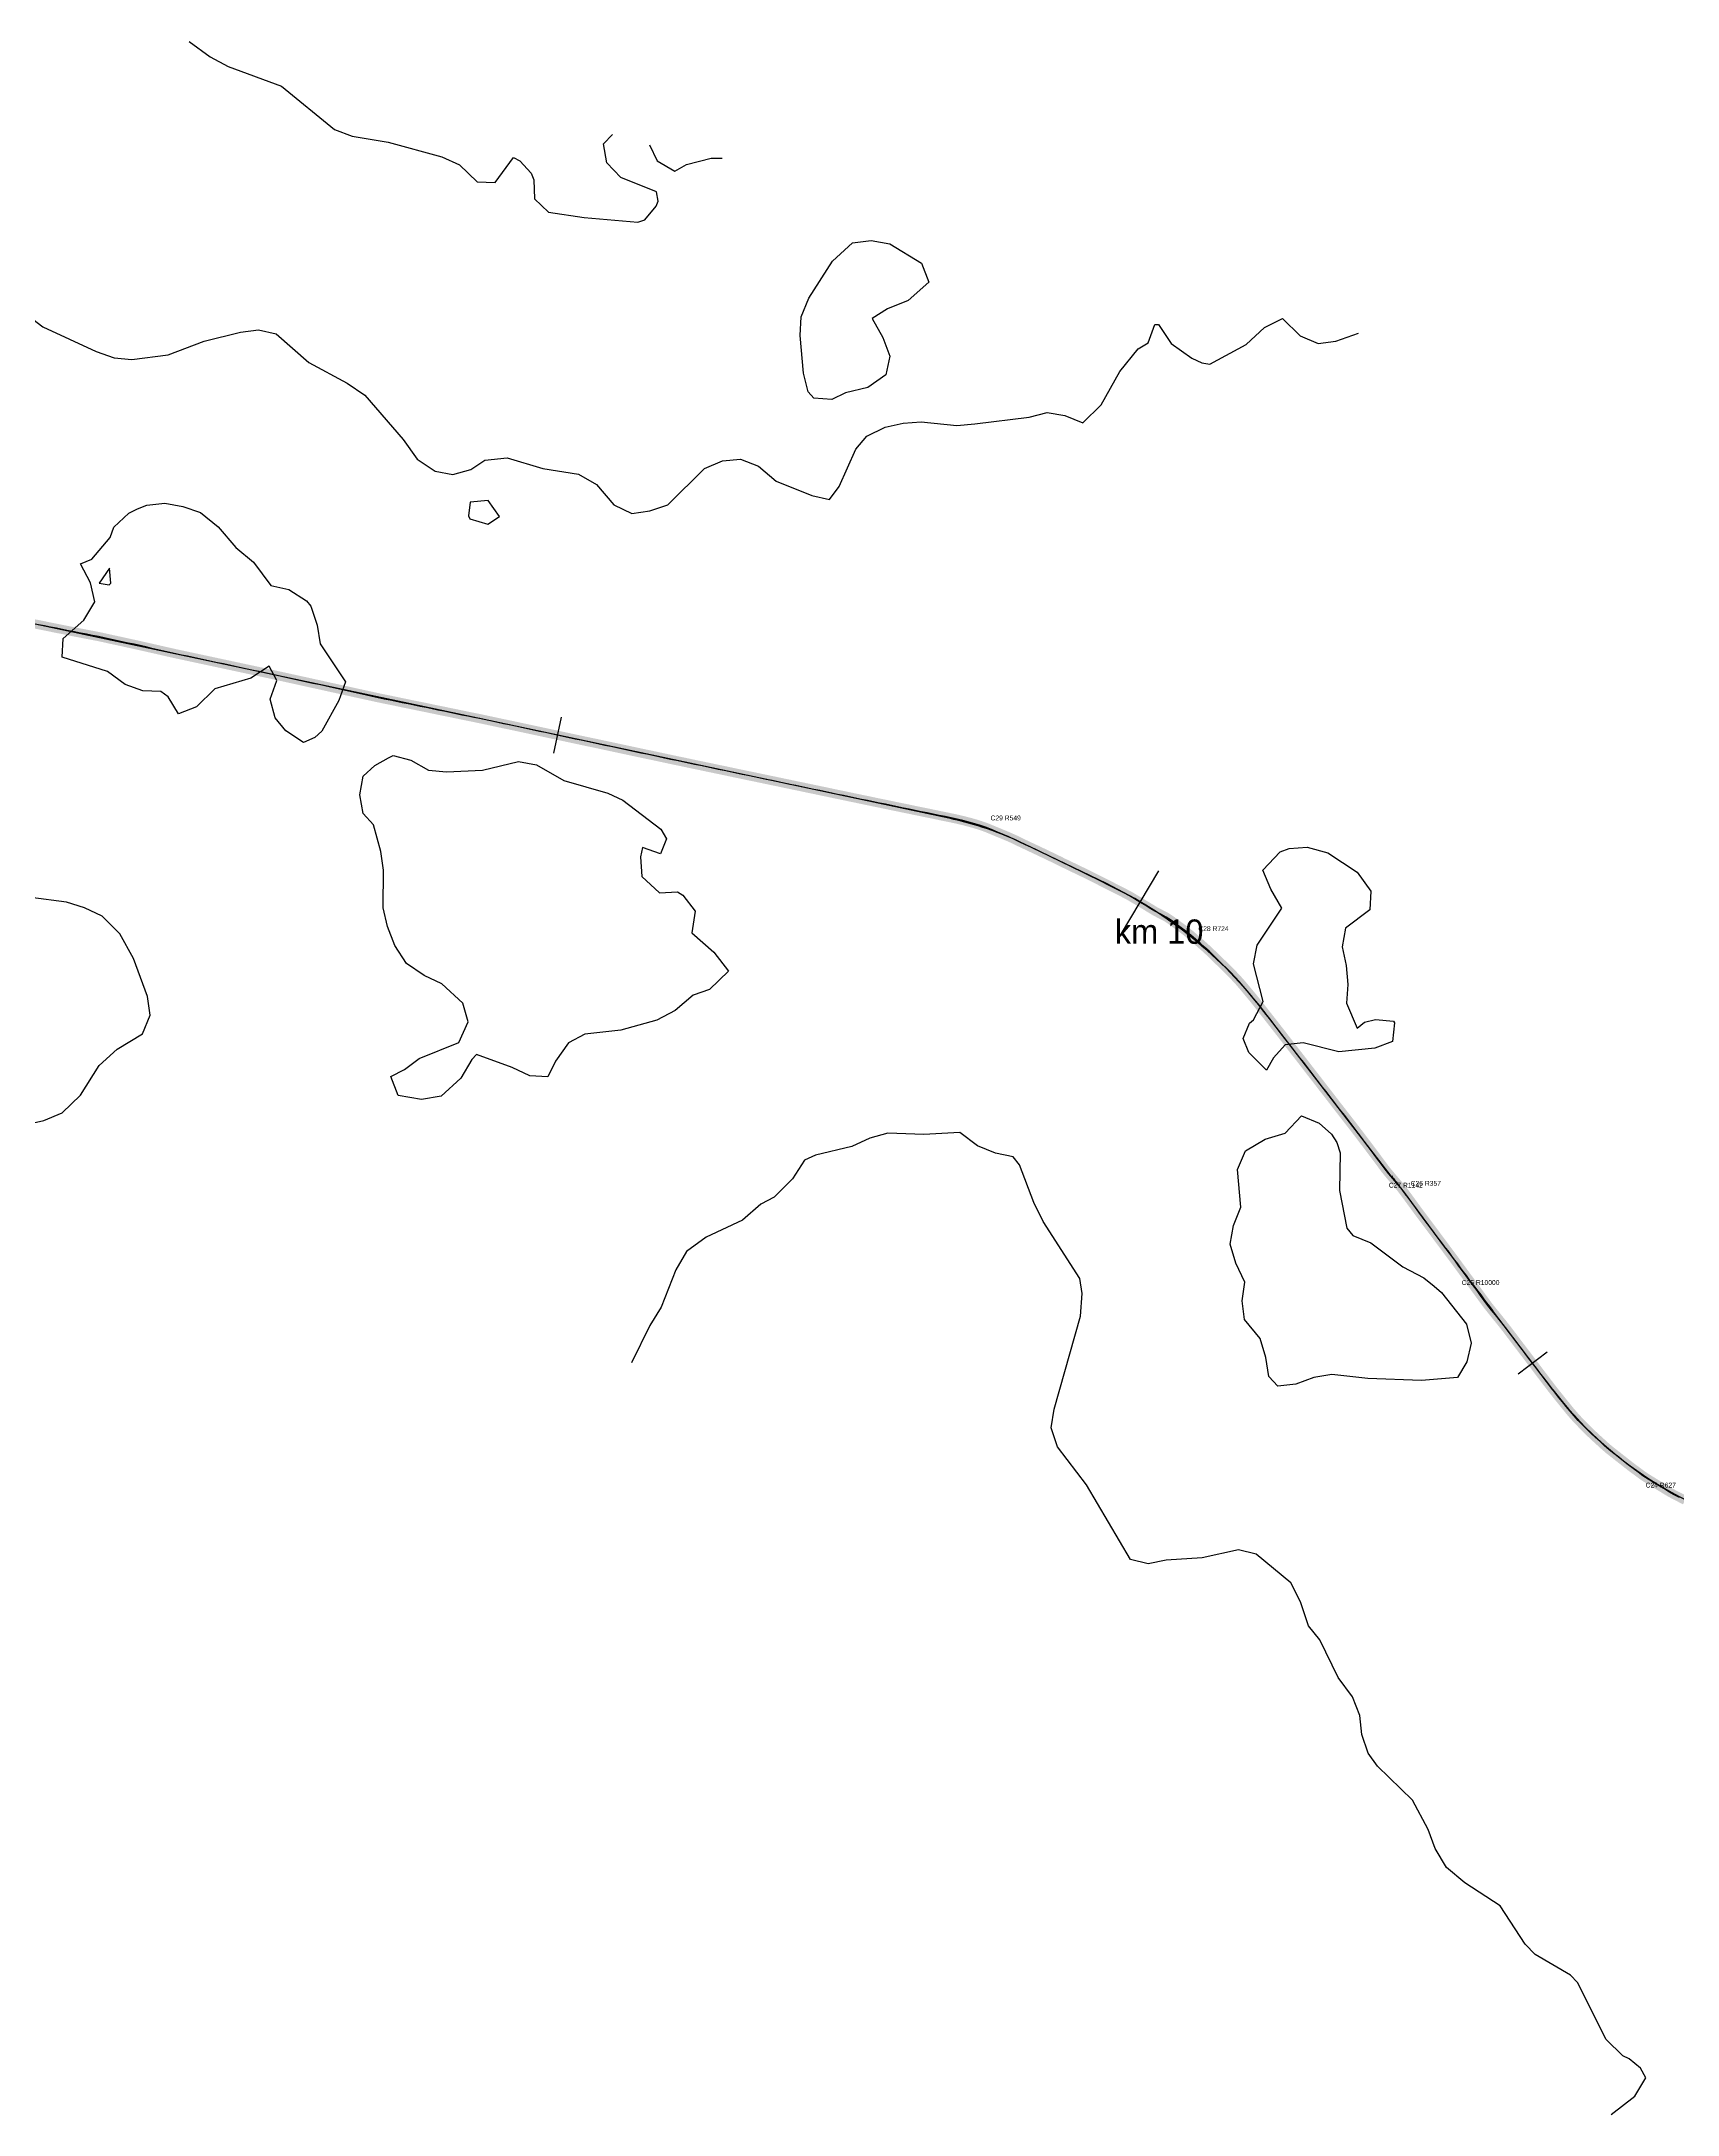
# Model space of a CAD drawing. Header units: metres. Extents: x 697254 to 930473, y 8023396 to 8227001.
# Drawn here: x 922314 to 925002, y 8029197 to 8032605 of the extents above; entities that cross this region are included whole.
import ezdxf

# ---------------------------------------------------------------- set-up
doc = ezdxf.new("R2010")
doc.units = ezdxf.units.M
for name, color, linetype in [('ALIGNMENT_FITTED', 4, 'Continuous'), ('CENTRELINE', 7, 'Continuous'), ('CHAINAGE', 7, 'Continuous'), ('CONTOUR_10M', 33, 'Continuous'), ('CONTOUR_INDEX_50M', 34, 'Continuous'), ('CURVE_LABELS', 4, 'Continuous'), ('GRADE_0-4', 3, 'Continuous')]:
    doc.layers.add(name, color=color, linetype=linetype)

msp = doc.modelspace()

# ---------------------------------------------------------------- linework, layer by layer
at = {"layer": 'ALIGNMENT_FITTED'}
for p, q in [((923804.7, 8031327.9), (922259.5, 8031656.6)), ((924063.6, 8031220.5), (923929, 8031285.4)), ((924531.5, 8030739.9), (924321.9, 8031011.1)), ((924621, 8030620.9), (924556, 8030708.7)), ((924797.1, 8030388.4), (924697.6, 8030519))]:
    msp.add_line(p, q, dxfattribs=at)
for centre, radius, start, end in [((923690.5, 8030790.8), 549.1, 64.2515, 77.991), ((923749, 8030568.4), 724, 37.6964, 64.2515), ((925435.5, 8031438.5), 1142.4, -142.3036, -141.0574), ((924269.6, 8030496.3), 356.5, 36.5623, 38.9426), ((932653.1, 8036577.9), 10000, -143.4377, -142.70714), ((925295.8, 8030768.2), 626.9, -142.7071, -102.6255)]:
    msp.add_arc(centre, radius, start, end, dxfattribs=at)
at = {"layer": 'CENTRELINE'}
msp.add_polyline3d([(925005.3, 8030211.5, 1497), (924996.4, 8030216, 1497.4), (924987.6, 8030220.9, 1497.7), (924979.1, 8030226.1, 1497.6), (924970.5, 8030231.3, 1497.1), (924962, 8030236.5, 1496.3), (924953.4, 8030241.8, 1495.7), (924945, 8030247.2, 1495.7), (924937, 8030253.2, 1495.7), (924928.9, 8030259.1, 1495.6), (924920.9, 8030265.2, 1495.7), (924913.1, 8030271.4, 1495.8), (924905.2, 8030277.6, 1496), (924897.3, 8030283.8, 1496.1), (924889.4, 8030290, 1496), (924881.9, 8030296.5, 1496), (924874.5, 8030303.3, 1495.9), (924867.1, 8030310, 1496), (924859.8, 8030316.9, 1496.3), (924852.7, 8030324, 1496.5), (924845.6, 8030331.1, 1496.7), (924838.6, 8030338.2, 1496.8), (924831.9, 8030345.6, 1496.9), (924825.3, 8030353.2, 1496.9), (924819, 8030361, 1496.9), (924812.7, 8030368.8, 1497.1), (924806.4, 8030376.6, 1497.4), (924800.2, 8030384.4, 1497.6), (924794, 8030392.3, 1497.4), (924787.9, 8030400.3, 1497.1), (924781.9, 8030408.3, 1497.3), (924775.8, 8030416.2, 1497.4), (924769.8, 8030424.2, 1497.4), (924763.7, 8030432.2, 1497.3), (924757.7, 8030440.2, 1497.5), (924751.6, 8030448.2, 1497.8), (924745.6, 8030456.1, 1497.9), (924739.5, 8030464.1, 1497.9), (924733.5, 8030472.1, 1499.1), (924727.4, 8030480.1, 1500.2), (924721.3, 8030488.1, 1500.8), (924715.2, 8030496, 1500.9), (924708.9, 8030503.8, 1499.7), (924702.6, 8030511.6, 1498.7), (924696.3, 8030519.4, 1498.2), (924690.1, 8030527.2, 1497.9), (924684.2, 8030535.3, 1498), (924678.2, 8030543.4, 1498), (924672.3, 8030551.5, 1498), (924666.4, 8030559.5, 1498.1), (924660.5, 8030567.6, 1498.1), (924654.5, 8030575.7, 1498.1), (924648.6, 8030583.8, 1498), (924642.7, 8030591.8, 1498), (924636.8, 8030599.9, 1498.1), (924630.8, 8030608, 1498.2), (924624.8, 8030616, 1498.4), (924618.9, 8030624, 1498.5), (924612.9, 8030632.1, 1498.4), (924606.9, 8030640.1, 1498.2), (924600.9, 8030648.2, 1498), (924594.9, 8030656.2, 1498), (924588.9, 8030664.2, 1498.1), (924582.9, 8030672.2, 1498.2), (924576.9, 8030680.2, 1498.3), (924571, 8030688.3, 1498.3), (924565.1, 8030696.4, 1498.3), (924559.2, 8030704.5, 1498.3), (924553.2, 8030712.6, 1498.4), (924547.2, 8030720.6, 1498.5), (924540.7, 8030728.2, 1498.7), (924534.2, 8030735.8, 1499.1), (924527.7, 8030743.5, 1499.4), (924521.4, 8030751.2, 1499.3), (924515.5, 8030759.3, 1499.1), (924509.5, 8030767.3, 1499), (924503.5, 8030775.4, 1499), (924497.5, 8030783.4, 1499), (924491.5, 8030791.4, 1498.9), (924485.4, 8030799.4, 1498.9), (924479.4, 8030807.4, 1498.9), (924473.3, 8030815.3, 1499), (924467.2, 8030823.3, 1499.1), (924461, 8030831.2, 1499.2), (924454.9, 8030839.1, 1499.1), (924448.8, 8030847, 1499.1), (924442.6, 8030854.9, 1499), (924436.5, 8030862.9, 1498.9), (924430.4, 8030870.8, 1498.7), (924424.3, 8030878.7, 1498.6), (924418.1, 8030886.6, 1498.4), (924412, 8030894.6, 1498.3), (924405.9, 8030902.5, 1498.3), (924399.7, 8030910.4, 1498.6), (924393.6, 8030918.4, 1498.9), (924387.5, 8030926.3, 1499.1), (924381.4, 8030934.2, 1499.4), (924375.2, 8030942.1, 1499.4), (924369.1, 8030950, 1499.3), (924362.9, 8030958, 1499.2), (924356.8, 8030965.9, 1499.1), (924350.7, 8030973.8, 1499.7), (924344.5, 8030981.7, 1499.9), (924338.4, 8030989.6, 1499.8), (924332.2, 8030997.5, 1499.3), (924326, 8031005.4, 1499.2), (924319.8, 8031013.3, 1499.2), (924313.6, 8031021.1, 1499.1), (924307.4, 8031029, 1499), (924301, 8031036.7, 1498.8), (924294.6, 8031044.4, 1498.8), (924288.2, 8031052.1, 1498.9), (924281.7, 8031059.7, 1499.2), (924274.9, 8031067, 1499.3), (924268, 8031074.4, 1499.1), (924260.9, 8031081.4, 1498.6), (924253.7, 8031088.4, 1497.9), (924246.5, 8031095.3, 1497.6), (924239.3, 8031102.3, 1497.3), (924232.1, 8031109.3, 1497.1), (924224.7, 8031116.1, 1496.9), (924217.2, 8031122.7, 1496.7), (924209.6, 8031129.2, 1496.6), (924202.1, 8031135.8, 1496.6), (924194.3, 8031142.1, 1496.4), (924186.2, 8031148.1, 1496.2), (924178.2, 8031154, 1496.2), (924170.1, 8031160, 1496.3), (924161.8, 8031165.5, 1496.4), (924152.9, 8031170.1, 1496.5), (924144, 8031174.7, 1496.4), (924135.5, 8031179.9, 1496.4), (924126.9, 8031185.1, 1496.3), (924118.3, 8031190.3, 1496.2), (924109.7, 8031195.4, 1496.2), (924101.1, 8031200.5, 1496.1), (924092.2, 8031205.2, 1496.1), (924083.3, 8031209.7, 1496.1), (924074.4, 8031214.3, 1496), (924065.5, 8031218.8, 1495.9), (924056.5, 8031223.3, 1495.7), (924047.6, 8031227.8, 1495.5), (924038.6, 8031232.3, 1495.3), (924029.7, 8031236.8, 1495.5), (924020.6, 8031241.2, 1495.7), (924011.6, 8031245.5, 1495.9), (924002.6, 8031249.9, 1496), (923993.5, 8031254.2, 1496), (923984.6, 8031258.7, 1496.1), (923975.6, 8031263, 1496.2), (923966.5, 8031267.4, 1496.2), (923957.5, 8031271.7, 1496.2), (923948.4, 8031276, 1496.2), (923939.4, 8031280.2, 1496.1), (923930.3, 8031284.5, 1496), (923921.2, 8031288.8, 1496), (923912.3, 8031293.2, 1496.2), (923903.1, 8031297.3, 1496.3), (923893.9, 8031301.2, 1496.4), (923884.6, 8031305, 1496.3), (923875.4, 8031308.8, 1496), (923866.1, 8031312.7, 1495.7), (923856.6, 8031316, 1495.6), (923847.1, 8031319, 1495.7), (923837.4, 8031321.7, 1495.8), (923827.7, 8031324.2, 1495.9), (923818, 8031326.5, 1496), (923808.2, 8031328.6, 1496.1), (923798.4, 8031330.6, 1496.2), (923788.6, 8031332.6, 1496.3), (923778.8, 8031334.7, 1496.5), (923769, 8031336.7, 1496.5), (923759.2, 8031338.7, 1496.4), (923749.3, 8031340.7, 1496.3), (923739.5, 8031342.8, 1496.2), (923729.7, 8031344.8, 1496.1), (923719.9, 8031346.8, 1496.1), (923710.1, 8031348.8, 1496.1), (923700.3, 8031350.9, 1496.2), (923690.5, 8031352.9, 1496.3), (923680.7, 8031354.9, 1496.4), (923670.9, 8031357, 1496.5), (923661.1, 8031359, 1496.5), (923651.2, 8031361.1, 1496.7), (923641.4, 8031363.1, 1496.8), (923631.6, 8031365.2, 1496.8), (923621.8, 8031367.2, 1496.7), (923612, 8031369.3, 1496.6), (923602.2, 8031371.4, 1496.5), (923592.4, 8031373.4, 1496.4), (923582.6, 8031375.5, 1496.4), (923572.8, 8031377.5, 1496.3), (923563, 8031379.6, 1496.3), (923553.2, 8031381.6, 1496.5), (923543.4, 8031383.7, 1496.7), (923533.6, 8031385.7, 1497), (923523.8, 8031387.8, 1497.3), (923514, 8031389.8, 1497.5), (923504.2, 8031391.9, 1497.2), (923494.4, 8031393.9, 1496.6), (923484.6, 8031396, 1496.1), (923474.7, 8031398, 1495.9), (923464.9, 8031400.1, 1496), (923455.1, 8031402.1, 1496.1), (923445.3, 8031404.2, 1496.2), (923435.5, 8031406.3, 1496.2), (923425.7, 8031408.3, 1496.2), (923415.9, 8031410.4, 1496.3), (923406.1, 8031412.4, 1496.4), (923396.3, 8031414.5, 1496.5), (923386.5, 8031416.5, 1496.7), (923376.7, 8031418.6, 1497), (923366.9, 8031420.7, 1497.3), (923357.1, 8031422.7, 1497.6), (923347.3, 8031424.8, 1497.7), (923337.5, 8031426.9, 1497.8), (923327.7, 8031429, 1497.7), (923317.9, 8031431.1, 1497.7), (923308.1, 8031433.1, 1497.8), (923298.3, 8031435.2, 1497.7), (923288.5, 8031437.3, 1497.6), (923278.7, 8031439.4, 1497.4), (923268.9, 8031441.5, 1497.5), (923259.1, 8031443.6, 1497.9), (923249.3, 8031445.7, 1498.3), (923239.5, 8031447.8, 1498.4), (923229.7, 8031449.9, 1498.4), (923219.9, 8031452, 1498.4), (923210.1, 8031454, 1498.2), (923200.3, 8031456.1, 1497.8), (923190.5, 8031458.2, 1497.4), (923180.7, 8031460.3, 1497.8), (923170.9, 8031462.4, 1498.6), (923161.1, 8031464.5, 1499.3), (923151.3, 8031466.6, 1499.4), (923141.5, 8031468.7, 1499.1), (923131.7, 8031470.8, 1499), (923121.9, 8031472.9, 1499), (923112.1, 8031475, 1499), (923102.4, 8031477.1, 1499), (923092.6, 8031479.2, 1498.8), (923082.8, 8031481.3, 1498.6), (923073, 8031483.3, 1498.3), (923063.2, 8031485.4, 1498.2), (923053.4, 8031487.5, 1498.1), (923043.6, 8031489.6, 1498.1), (923033.8, 8031491.7, 1498.1), (923024, 8031493.7, 1498.3), (923014.1, 8031495.7, 1498.5), (923004.3, 8031497.7, 1498.5), (922994.5, 8031499.8, 1498.5), (922984.7, 8031501.8, 1498.5), (922974.9, 8031503.8, 1498.6), (922965.1, 8031505.8, 1498.8), (922955.3, 8031507.8, 1498.9), (922945.5, 8031509.9, 1498.9), (922935.6, 8031511.9, 1498.7), (922925.8, 8031513.9, 1498.5), (922916, 8031515.9, 1498.3), (922906.2, 8031517.9, 1498.1), (922896.4, 8031520, 1498), (922886.6, 8031522, 1498.4), (922876.8, 8031524, 1499), (922867, 8031526, 1499.5), (922857.2, 8031528.2, 1499.7), (922847.4, 8031530.3, 1499.6), (922837.6, 8031532.5, 1499.4), (922827.8, 8031534.6, 1499.6), (922818, 8031536.8, 1500), (922808.3, 8031538.9, 1500.6), (922798.5, 8031541.1, 1501), (922788.7, 8031543.2, 1501.1), (922778.9, 8031545.4, 1501.3), (922769.1, 8031547.6, 1501.1), (922759.3, 8031549.7, 1500.6), (922749.5, 8031551.9, 1499.9), (922739.8, 8031554, 1499.9), (922730, 8031556.2, 1500.2), (922720.2, 8031558.3, 1500.4), (922710.4, 8031560.5, 1500.1), (922700.6, 8031562.6, 1499.6), (922690.8, 8031564.8, 1499.2), (922681, 8031566.9, 1499.2), (922671.3, 8031569, 1499.5), (922661.5, 8031571.1, 1499.7), (922651.7, 8031573.2, 1499.9), (922641.9, 8031575.3, 1500.1), (922632.1, 8031577.4, 1500.2), (922622.3, 8031579.5, 1500.2), (922612.5, 8031581.6, 1500), (922602.7, 8031583.7, 1499.8), (922592.9, 8031585.8, 1499.9), (922583.1, 8031587.9, 1500.1), (922573.3, 8031590, 1500.3), (922563.5, 8031592.1, 1500.3), (922553.7, 8031594.2, 1500.1), (922543.9, 8031596.3, 1499.9), (922534.1, 8031598.4, 1499.9), (922524.4, 8031600.6, 1499.8), (922514.6, 8031602.8, 1499.8), (922504.8, 8031605.1, 1499.8), (922495, 8031607.3, 1499.9), (922485.3, 8031609.5, 1500), (922475.5, 8031611.7, 1499.8), (922465.7, 8031613.9, 1499.5), (922455.9, 8031616, 1499.2), (922446.1, 8031618.2, 1499.5), (922436.4, 8031620.3, 1500.2), (922426.6, 8031622.4, 1500.9), (922416.8, 8031624.6, 1501.3), (922407, 8031626.7, 1501.2), (922397.2, 8031628.6, 1501.1), (922387.3, 8031630.5, 1501), (922377.5, 8031632.4, 1500.8), (922367.6, 8031634.3, 1500.7), (922357.8, 8031636.3, 1500.4), (922348, 8031638.3, 1500.1), (922338.2, 8031640.2, 1499.8), (922328.4, 8031642.2, 1499.1), (922318.6, 8031644.2, 1498.4), (922308.7, 8031646.2, 1497.7)], dxfattribs=at)
at = {"layer": 'CHAINAGE'}
for p, q in [((923167.4, 8031493.9), (923154.9, 8031435.2)), ((924149.1, 8031241.8), (924087.5, 8031138.8)), ((924787.6, 8030450.3), (924739.8, 8030414.1))]:
    msp.add_line(p, q, dxfattribs=at)
at = {"layer": 'CONTOUR_10M'}
for points, elevation in [([(922556, 8032604.9), (922590.9, 8032579.5), (922620.1, 8032563.9), (922708, 8032531.3), (922795, 8032460), (922824.3, 8032449.3), (922883.1, 8032439.2), (922971.2, 8032415.1), (923000.4, 8032402.3), (923029.3, 8032374.4), (923058.8, 8032373.3), (923089.2, 8032414.2), (923099.3, 8032408.5), (923118.2, 8032388.4), (923122.7, 8032377.2), (923123.8, 8032346.4), (923146.4, 8032324.3), (923205.2, 8032315.4), (923293.6, 8032307.8), (923305.1, 8032311.7), (923323.7, 8032334.1), (923326.8, 8032342.1), (923324.2, 8032357.7), (923265.6, 8032381.5), (923242.7, 8032405.5), (923237.2, 8032436.4), (923251.7, 8032452.2)], 1480), ([(923312.8, 8032434.8), (923325.3, 8032408.9), (923354.4, 8032391.7), (923373.6, 8032402.7), (923413.9, 8032413.3), (923432, 8032413.3)], 1480), ([(923646, 8032273.6), (923676.7, 8032277.8), (923707.6, 8032272.3), (923759.6, 8032240.4), (923771.6, 8032209.4), (923737.8, 8032179.3), (923703.8, 8032165.4), (923678.6, 8032149.7), (923696, 8032118.5), (923707.3, 8032087.5), (923701.2, 8032056.8), (923671.5, 8032036), (923634.8, 8032027.4), (923612.1, 8032016.2), (923582.6, 8032018.8), (923573.5, 8032028.7), (923565.6, 8032059.7), (923560.1, 8032121.4), (923562, 8032152.2), (923574.2, 8032182.8), (923613.3, 8032243.5), (923646, 8032273.6)], 1490), ([(922299.3, 8032148.2), (922315.8, 8032135.9), (922403.5, 8032095.1), (922432.8, 8032084.6), (922462.3, 8032082), (922521.5, 8032090), (922581, 8032112.3), (922640.4, 8032127.2), (922669.9, 8032130.8), (922699.3, 8032124.4), (922752.9, 8032077), (922815.7, 8032043.4), (922844.8, 8032023.7), (922907.6, 8031950.5), (922931.1, 8031918.3), (922960.2, 8031898.6), (922989.6, 8031892.9), (923019.3, 8031901.3), (923042, 8031916.8), (923078.7, 8031920.5), (923137.4, 8031902.8), (923196.2, 8031893.7), (923225.4, 8031876.7), (923254.2, 8031843.2), (923283.4, 8031828.7), (923313, 8031833.4), (923342.7, 8031843.4), (923403, 8031902.8), (923432.8, 8031915.3), (923462.4, 8031918.3), (923491.7, 8031906.7), (923520.7, 8031882.3), (923579.2, 8031858.8), (923608.6, 8031852), (923624, 8031873.6), (923651.4, 8031934.7), (923669.8, 8031955.9), (923699.7, 8031970.6), (923729.3, 8031977.6), (923758.9, 8031979.6), (923817.8, 8031973.7), (923847.4, 8031976.1), (923936.2, 8031987.1), (923965.9, 8031994.9), (923995.3, 8031990.2), (924024.5, 8031977.9), (924054.7, 8032007.6), (924085.4, 8032062.2), (924115.7, 8032099.8), (924131.8, 8032109.3), (924143.2, 8032139.8), (924148.7, 8032139.7), (924169.8, 8032108.4), (924203.9, 8032084.5), (924220.3, 8032076.6), (924233.2, 8032074.3), (924292.9, 8032106.9), (924323.1, 8032134.9), (924352.9, 8032149.4), (924381.8, 8032121.1), (924411.1, 8032108.6), (924440.6, 8032112), (924477.6, 8032125.2)], 1490), ([(923018.1, 8031847.5), (923015.1, 8031825), (923017.6, 8031820.4), (923046.9, 8031811.4), (923066.4, 8031823.9), (923047.7, 8031850.1), (923018.1, 8031847.5)], 1490), ([(922285.5, 8030823.9), (922317.6, 8030831), (922347.4, 8030843.6), (922377.6, 8030872.9), (922408.1, 8030921.7), (922438.2, 8030948.6), (922479.7, 8030973.8), (922492.1, 8031004.3), (922487.9, 8031035.2), (922464.7, 8031097.3), (922442.2, 8031137.8), (922413.3, 8031167.2), (922384.1, 8031180.9), (922354.8, 8031190.3), (922295.9, 8031197.8)], 1490), ([(924892.7, 8029197.1), (924931.5, 8029227.1), (924949.5, 8029257.5), (924940.8, 8029273.4), (924922.3, 8029288.9), (924911.7, 8029293.9), (924884.5, 8029320.5), (924837.6, 8029414), (924826, 8029426), (924767.7, 8029460.2), (924751.7, 8029477.4), (924710.4, 8029540.3), (924652.2, 8029578.2), (924622.1, 8029603.4), (924603.4, 8029634.6), (924591.8, 8029665.7), (924566.5, 8029713.7), (924508.7, 8029769.7), (924493.6, 8029791), (924483.2, 8029822), (924480, 8029852.9), (924467.8, 8029884), (924444.1, 8029915.3), (924413.8, 8029977.6), (924395.6, 8030000.4), (924382.1, 8030039.8), (924366.3, 8030071), (924309.5, 8030118.1), (924280.2, 8030125.2), (924220.9, 8030112.5), (924161.8, 8030108.5), (924132.1, 8030102.4), (924102.7, 8030109.7), (924030.7, 8030232.2), (923983.2, 8030294.8), (923972.8, 8030325.8), (923977.8, 8030356.6), (924020.8, 8030509.7), (924023.5, 8030546.9), (924019.7, 8030571.3), (923959.7, 8030665), (923944.2, 8030696.1), (923920.7, 8030758.3), (923910.3, 8030771.7), (923880.9, 8030777.3), (923851.6, 8030789.4), (923822.6, 8030811.2), (923763.5, 8030808.1), (923704.5, 8030810.5), (923674.8, 8030801.9), (923645, 8030788.2), (923585.6, 8030774.2), (923567.5, 8030765.8), (923547.6, 8030735.4), (923517.4, 8030705.2), (923495.4, 8030693.8), (923465.3, 8030667.4), (923405.7, 8030639.5), (923373.6, 8030615.9), (923355.8, 8030585.5), (923331.6, 8030524.4), (923313, 8030493.9), (923282.9, 8030433)], 1490)]:
    msp.add_lwpolyline(points, dxfattribs=dict(at, elevation=elevation))
at = {"layer": 'CONTOUR_INDEX_50M', "elevation": 1500}
for points in [[(922471.3, 8031836.5), (922486.7, 8031842.8), (922516.3, 8031845.7), (922545.7, 8031840.5), (922575, 8031830.8), (922604, 8031807.2), (922632.8, 8031773.3), (922661.8, 8031748.7), (922690.5, 8031710.5), (922719.9, 8031703.9), (922749, 8031685.2), (922756.3, 8031676.4), (922766.7, 8031645.4), (922771.5, 8031614.5), (922812.9, 8031552), (922802.2, 8031521.4), (922774, 8031471.3), (922762.9, 8031460.7), (922744.1, 8031452.6), (922715, 8031471.5), (922697.6, 8031492.8), (922689.3, 8031523.8), (922700.2, 8031554.4), (922687.7, 8031577.8), (922657.8, 8031558.4), (922598.4, 8031540.8), (922568.2, 8031511.4), (922538.5, 8031499.4), (922522, 8031527.4), (922509.7, 8031536.5), (922480.2, 8031537.5), (922450.9, 8031548), (922421.9, 8031569.1), (922347.8, 8031592.7), (922349.2, 8031623.5), (922383.1, 8031653.6), (922401.1, 8031684), (922394.2, 8031714.9), (922377.7, 8031746.1), (922396.3, 8031754.1), (922426.6, 8031789.4), (922432.6, 8031806.5), (922456.9, 8031829.5), (922471.3, 8031836.5)], [(922425.5, 8031739.2), (922408.1, 8031714.6), (922424.9, 8031711.9), (922427.8, 8031714.2), (922425.5, 8031739.2)], [(922883.5, 8031427.3), (922891.2, 8031430.9), (922920.6, 8031423.5), (922949.7, 8031407.3), (922979.2, 8031404.4), (923038.3, 8031407.3), (923097.6, 8031421.2), (923127, 8031415.7), (923171.9, 8031390.3), (923244.1, 8031369.3), (923268.7, 8031357.5), (923331.4, 8031309.8), (923340.7, 8031294.3), (923330.5, 8031269.4), (923301.2, 8031279.9), (923297.6, 8031264.4), (923300.2, 8031232.1), (923329.2, 8031205.4), (923358.7, 8031206.8), (923367.3, 8031201.3), (923387.6, 8031175), (923382.3, 8031139.4), (923418.5, 8031107.8), (923442.7, 8031076.5), (923411.1, 8031046.4), (923384.6, 8031037.2), (923354.6, 8031011.7), (923324.7, 8030996), (923265.3, 8030979.5), (923206.2, 8030973.3), (923179.3, 8030958.9), (923157.9, 8030928.5), (923145.6, 8030903.2), (923116.1, 8030904.5), (923086.9, 8030918.3), (923028.3, 8030939.4), (923020.5, 8030931.5), (923002.6, 8030901), (922970.1, 8030870.9), (922938.2, 8030865.5), (922899.6, 8030872.4), (922887.8, 8030903.5), (922909.8, 8030915.1), (922934.4, 8030933.3), (922999.2, 8030959.1), (923014.4, 8030993.2), (923005.9, 8031024.2), (922971.6, 8031055.7), (922942.6, 8031069.7), (922913.5, 8031089), (922894.4, 8031119), (922882.4, 8031150), (922875, 8031181), (922875.4, 8031242.6), (922871.3, 8031273.5), (922859.3, 8031317.4), (922842.3, 8031335.7), (922836.4, 8031366.7), (922842, 8031397.4), (922861.3, 8031414.6), (922883.5, 8031427.3)], [(924349, 8031272.8), (924363.8, 8031278.3), (924393.4, 8031280.2), (924427.2, 8031271.2), (924475.3, 8031239.3), (924498.1, 8031208), (924496.4, 8031177.3), (924456.1, 8031147.3), (924450.6, 8031116.6), (924457.5, 8031085.7), (924459.9, 8031054.8), (924457.8, 8031024.1), (924475.6, 8030983), (924487.7, 8030992.6), (924505.4, 8030997.1), (924534.9, 8030994.2), (924537, 8030991.6), (924533.6, 8030960.8), (924504.4, 8030949.9), (924445.2, 8030944.2), (924386.5, 8030958.9), (924356.9, 8030955.8), (924337.8, 8030934.2), (924326.5, 8030913.7), (924297.6, 8030943.1), (924287.9, 8030966.1), (924298.7, 8030991.2), (924305, 8030996.5), (924321.1, 8031027), (924305.2, 8031088.9), (924311.1, 8031119.6), (924351.8, 8031180.4), (924333.8, 8031211.5), (924320.6, 8031242.6), (924349, 8031272.8)], [(924357.2, 8030810.6), (924384, 8030839), (924413.2, 8030826.7), (924433.1, 8030808.9), (924442.1, 8030795.1), (924447.5, 8030777.8), (924446.4, 8030716.2), (924458.4, 8030654.4), (924468.3, 8030642.1), (924497.6, 8030630.2), (924550.2, 8030590.8), (924584.9, 8030572.6), (924602.1, 8030558.9), (924613.9, 8030548.2), (924654.8, 8030496.1), (924662.7, 8030465.2), (924655.8, 8030434.5), (924640.4, 8030408.5), (924581.3, 8030403.6), (924492.8, 8030406.9), (924433.9, 8030413.6), (924404.3, 8030408.7), (924374.5, 8030397.9), (924345, 8030394.5), (924330.2, 8030410.6), (924325.3, 8030441.6), (924315.9, 8030472.6), (924290.5, 8030503.9), (924286.2, 8030534.8), (924290.8, 8030565.5), (924276.3, 8030596.6), (924266.6, 8030627.7), (924272.1, 8030658.3), (924284, 8030688.9), (924279, 8030750.6), (924291.9, 8030781.1), (924324.1, 8030800.5), (924357.2, 8030810.6)]]:
    msp.add_lwpolyline(points, dxfattribs=at)
at = {"layer": 'GRADE_0-4', "const_width": 15}
msp.add_lwpolyline([(925014.2, 8030206.9), (925005.3, 8030211.5), (924996.4, 8030216), (924987.6, 8030220.9), (924979.1, 8030226.1), (924970.5, 8030231.3), (924962, 8030236.5), (924953.4, 8030241.8), (924945, 8030247.2), (924937, 8030253.2), (924928.9, 8030259.1), (924920.9, 8030265.2), (924913.1, 8030271.4), (924905.2, 8030277.6), (924897.3, 8030283.8), (924889.4, 8030290), (924881.9, 8030296.5), (924874.5, 8030303.3), (924867.1, 8030310), (924859.8, 8030316.9), (924852.7, 8030324), (924845.6, 8030331.1), (924838.6, 8030338.2), (924831.9, 8030345.6), (924825.3, 8030353.2), (924819, 8030361), (924812.7, 8030368.8), (924806.4, 8030376.6), (924800.2, 8030384.4), (924794, 8030392.3), (924787.9, 8030400.3), (924781.9, 8030408.3), (924775.8, 8030416.2), (924769.8, 8030424.2), (924763.7, 8030432.2), (924757.7, 8030440.2), (924751.6, 8030448.2), (924745.6, 8030456.1), (924739.5, 8030464.1), (924733.5, 8030472.1), (924727.4, 8030480.1), (924721.3, 8030488.1), (924715.2, 8030496), (924708.9, 8030503.8), (924702.6, 8030511.6), (924696.3, 8030519.4), (924690.1, 8030527.2), (924684.2, 8030535.3), (924678.2, 8030543.4), (924672.3, 8030551.5), (924666.4, 8030559.5), (924660.5, 8030567.6), (924654.5, 8030575.7), (924648.6, 8030583.8), (924642.7, 8030591.8), (924636.8, 8030599.9), (924630.8, 8030608), (924624.8, 8030616), (924618.9, 8030624), (924612.9, 8030632.1), (924606.9, 8030640.1), (924600.9, 8030648.2), (924594.9, 8030656.2), (924588.9, 8030664.2), (924582.9, 8030672.2), (924576.9, 8030680.2), (924571, 8030688.3), (924565.1, 8030696.4), (924559.2, 8030704.5), (924553.2, 8030712.6), (924547.2, 8030720.6), (924540.7, 8030728.2), (924534.2, 8030735.8), (924527.7, 8030743.5), (924521.4, 8030751.2), (924515.5, 8030759.3), (924509.5, 8030767.3), (924503.5, 8030775.4), (924497.5, 8030783.4), (924491.5, 8030791.4), (924485.4, 8030799.4), (924479.4, 8030807.4), (924473.3, 8030815.3), (924467.2, 8030823.3), (924461, 8030831.2), (924454.9, 8030839.1), (924448.8, 8030847), (924442.6, 8030854.9), (924436.5, 8030862.9), (924430.4, 8030870.8), (924424.3, 8030878.7), (924418.1, 8030886.6), (924412, 8030894.6), (924405.9, 8030902.5), (924399.7, 8030910.4), (924393.6, 8030918.4), (924387.5, 8030926.3), (924381.4, 8030934.2), (924375.2, 8030942.1), (924369.1, 8030950), (924362.9, 8030958), (924356.8, 8030965.9), (924350.7, 8030973.8), (924344.5, 8030981.7), (924338.4, 8030989.6), (924332.2, 8030997.5), (924326, 8031005.4), (924319.8, 8031013.3), (924313.6, 8031021.1), (924307.4, 8031029), (924301, 8031036.7), (924294.6, 8031044.4), (924288.2, 8031052.1), (924281.7, 8031059.7), (924274.9, 8031067), (924268, 8031074.4), (924260.9, 8031081.4), (924253.7, 8031088.4), (924246.5, 8031095.3), (924239.3, 8031102.3), (924232.1, 8031109.3), (924224.7, 8031116.1), (924217.2, 8031122.7), (924209.6, 8031129.2), (924202.1, 8031135.8), (924194.3, 8031142.1), (924186.2, 8031148.1), (924178.2, 8031154), (924170.1, 8031160), (924161.8, 8031165.5), (924152.9, 8031170.1), (924144, 8031174.7), (924135.5, 8031179.9), (924126.9, 8031185.1), (924118.3, 8031190.3), (924109.7, 8031195.4), (924101.1, 8031200.5), (924092.2, 8031205.2), (924083.3, 8031209.7), (924074.4, 8031214.3), (924065.5, 8031218.8), (924056.5, 8031223.3), (924047.6, 8031227.8), (924038.6, 8031232.3), (924029.7, 8031236.8), (924020.6, 8031241.2), (924011.6, 8031245.5), (924002.6, 8031249.9), (923993.5, 8031254.2), (923984.6, 8031258.7), (923975.6, 8031263), (923966.5, 8031267.4), (923957.5, 8031271.7), (923948.4, 8031276), (923939.4, 8031280.2), (923930.3, 8031284.5), (923921.2, 8031288.8), (923912.3, 8031293.2), (923903.1, 8031297.3), (923893.9, 8031301.2), (923884.6, 8031305), (923875.4, 8031308.8), (923866.1, 8031312.7), (923856.6, 8031316), (923847.1, 8031319), (923837.4, 8031321.7), (923827.7, 8031324.2), (923818, 8031326.5), (923808.2, 8031328.6), (923798.4, 8031330.6), (923788.6, 8031332.6), (923778.8, 8031334.7), (923769, 8031336.7), (923759.2, 8031338.7), (923749.3, 8031340.7), (923739.5, 8031342.8), (923729.7, 8031344.8), (923719.9, 8031346.8), (923710.1, 8031348.8), (923700.3, 8031350.9), (923690.5, 8031352.9), (923680.7, 8031354.9), (923670.9, 8031357), (923661.1, 8031359), (923651.2, 8031361.1), (923641.4, 8031363.1), (923631.6, 8031365.2), (923621.8, 8031367.2), (923612, 8031369.3), (923602.2, 8031371.4), (923592.4, 8031373.4), (923582.6, 8031375.5), (923572.8, 8031377.5), (923563, 8031379.6), (923553.2, 8031381.6), (923543.4, 8031383.7), (923533.6, 8031385.7), (923523.8, 8031387.8), (923514, 8031389.8), (923504.2, 8031391.9), (923494.4, 8031393.9), (923484.6, 8031396), (923474.7, 8031398), (923464.9, 8031400.1), (923455.1, 8031402.1), (923445.3, 8031404.2), (923435.5, 8031406.3), (923425.7, 8031408.3), (923415.9, 8031410.4), (923406.1, 8031412.4), (923396.3, 8031414.5), (923386.5, 8031416.5), (923376.7, 8031418.6), (923366.9, 8031420.7), (923357.1, 8031422.7), (923347.3, 8031424.8), (923337.5, 8031426.9), (923327.7, 8031429), (923317.9, 8031431.1), (923308.1, 8031433.1), (923298.3, 8031435.2), (923288.5, 8031437.3), (923278.7, 8031439.4), (923268.9, 8031441.5), (923259.1, 8031443.6), (923249.3, 8031445.7), (923239.5, 8031447.8), (923229.7, 8031449.9), (923219.9, 8031452), (923210.1, 8031454), (923200.3, 8031456.1), (923190.5, 8031458.2), (923180.7, 8031460.3), (923170.9, 8031462.4), (923161.1, 8031464.5), (923151.3, 8031466.6), (923141.5, 8031468.7), (923131.7, 8031470.8), (923121.9, 8031472.9), (923112.1, 8031475), (923102.4, 8031477.1), (923092.6, 8031479.2), (923082.8, 8031481.3), (923073, 8031483.3), (923063.2, 8031485.4), (923053.4, 8031487.5), (923043.6, 8031489.6), (923033.8, 8031491.7), (923024, 8031493.7), (923014.1, 8031495.7), (923004.3, 8031497.7), (922994.5, 8031499.8), (922984.7, 8031501.8), (922974.9, 8031503.8), (922965.1, 8031505.8), (922955.3, 8031507.8), (922945.5, 8031509.9), (922935.6, 8031511.9), (922925.8, 8031513.9), (922916, 8031515.9), (922906.2, 8031517.9), (922896.4, 8031520), (922886.6, 8031522), (922876.8, 8031524), (922867, 8031526), (922857.2, 8031528.2), (922847.4, 8031530.3), (922837.6, 8031532.5), (922827.8, 8031534.6), (922818, 8031536.8), (922808.3, 8031538.9), (922798.5, 8031541.1), (922788.7, 8031543.2), (922778.9, 8031545.4), (922769.1, 8031547.6), (922759.3, 8031549.7), (922749.5, 8031551.9), (922739.8, 8031554), (922730, 8031556.2), (922720.2, 8031558.3), (922710.4, 8031560.5), (922700.6, 8031562.6), (922690.8, 8031564.8), (922681, 8031566.9), (922671.3, 8031569), (922661.5, 8031571.1), (922651.7, 8031573.2), (922641.9, 8031575.3), (922632.1, 8031577.4), (922622.3, 8031579.5), (922612.5, 8031581.6), (922602.7, 8031583.7), (922592.9, 8031585.8), (922583.1, 8031587.9), (922573.3, 8031590), (922563.5, 8031592.1), (922553.7, 8031594.2), (922543.9, 8031596.3), (922534.1, 8031598.4), (922524.4, 8031600.6), (922514.6, 8031602.8), (922504.8, 8031605.1), (922495, 8031607.3), (922485.3, 8031609.5), (922475.5, 8031611.7), (922465.7, 8031613.9), (922455.9, 8031616), (922446.1, 8031618.2), (922436.4, 8031620.3), (922426.6, 8031622.4), (922416.8, 8031624.6), (922407, 8031626.7), (922397.2, 8031628.6), (922387.3, 8031630.5), (922377.5, 8031632.4), (922367.6, 8031634.3), (922357.8, 8031636.3), (922348, 8031638.3), (922338.2, 8031640.2), (922328.4, 8031642.2), (922318.6, 8031644.2), (922308.7, 8031646.2), (922298.9, 8031648.1)], dxfattribs=at)

# ---------------------------------------------------------------- texts
at = {"layer": 'CHAINAGE'}
msp.add_text('km 10', height=40, dxfattribs=at).set_placement((924077.2, 8031121.6))
at = {"layer": 'CURVE_LABELS'}
for s, p in [('C29 R549', (923873, 8031324.5)), ('C28 R724', (924214.4, 8031142.5)), ('C27 R1142', (924527.4, 8030720.8)), ('C26 R357', (924563.3, 8030723.8)), ('C25 R10000', (924647.2, 8030560.8)), ('C24 R627', (924949.4, 8030227.8))]:
    msp.add_text(s, height=8, dxfattribs=at).set_placement(p)

doc.saveas('drawing.dxf')
